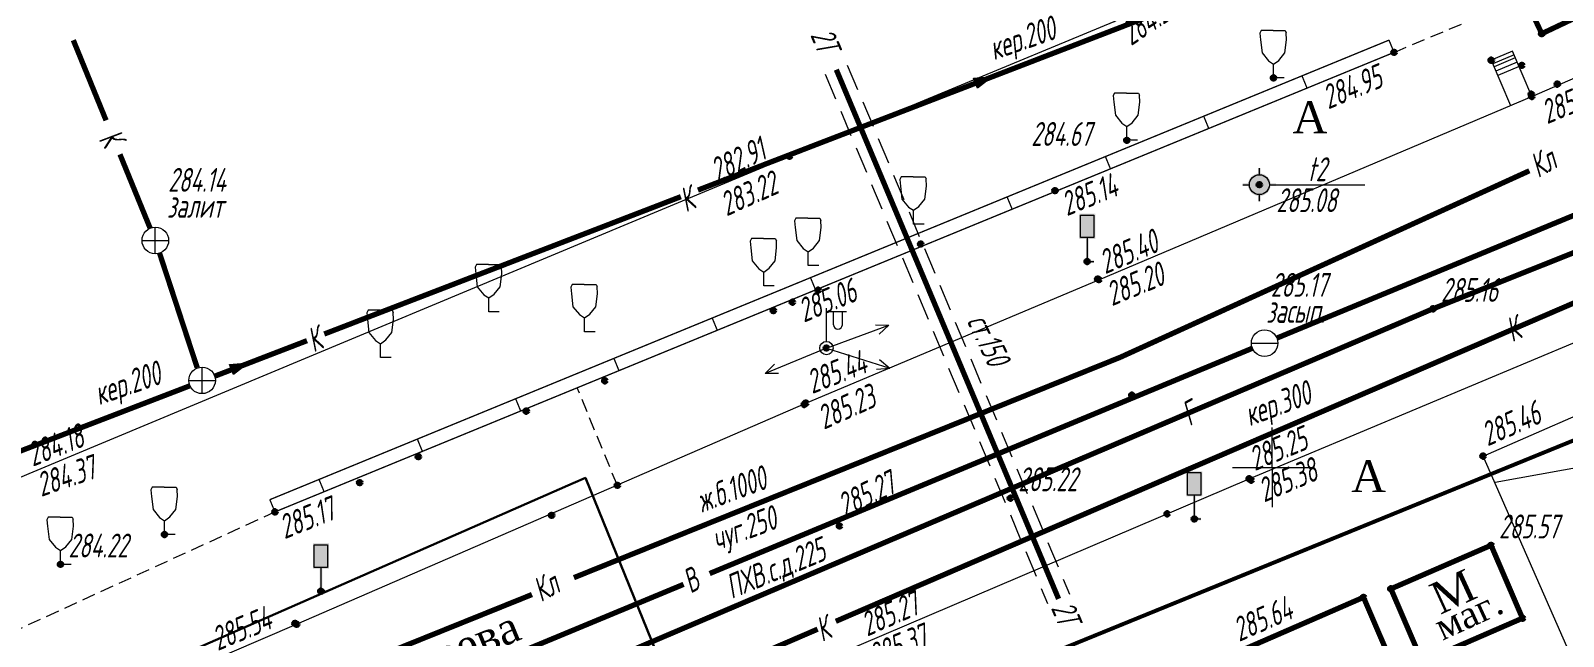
# Model space of a CAD drawing. Header units: metres. Extents: x 0 to 3282, y 0 to 1671.
# Drawn here: x 1791.8 to 1849.5, y 1539.1 to 1561.9 of the extents above; entities that cross this region are included whole.
import ezdxf

# ---------------------------------------------------------------- set-up
doc = ezdxf.new("R2010")
doc.units = ezdxf.units.M
doc.set_wipeout_variables(frame=1)
for name, pattern in [('COMMUN', [6, 5, -1]), ('DASHED', [0.75, 0.5, -0.25]), ('DASHEDX2', [1.5, 1, -0.5])]:
    doc.linetypes.add(name, pattern=pattern)
for name, color, linetype, lineweight, transparency in [('51361400', 7, 'Continuous', 18, 0.65), ('51361800', 7, 'Continuous', 18, 0.65), ('51472300', 7, 'Continuous', 18, 0.65), ('71133200', 7, 'Continuous', 18, 0.65), ('82221000', 7, 'Continuous', 18, 0.65), ('Commun', 7, 'Continuous', 18, 0.65), ('ELE_SKLAD', 7, 'Continuous', 18, 0.65), ('GEO_POINTS', 7, 'Continuous', 18, 0.65), ('Grid', 7, 'Continuous', 18, 0.65), ('Otm', 7, 'Continuous', 18, 0.65), ('R_Поверхность10_CNT-MIN', 7, 'Continuous', 18, 0.65), ('Sit', 7, 'Continuous', 18, 0.65), ('Text', 7, 'Continuous', 18, 0.65), ('Text_com', 7, 'Continuous', 18, 0.65), ('Us_znak', 7, 'Continuous', 18, 0.65), ('Us_znak_fon', 7, 'Continuous', 18, 0.65)]:
    doc.layers.add(name, color=color, linetype=linetype, lineweight=lineweight, transparency=transparency)
doc.styles.add('eskd', font='ESKD1.shx', dxfattribs={"width": 1.2, "oblique": 15})
doc.styles.get("Standard").update_dxf_attribs({"font": 'GOST_0.TTF', "oblique": 15})
doc.styles.add('style1', font='times.ttf', dxfattribs={"height": 1})
doc.linetypes.add('KABELww_500', pattern='A,0.0001,-0.4,[131,ltypeshp.shx,S=0.4,R=90,X=0.4,Y=-0.4],0.2,[131,ltypeshp.shx,S=0.2,R=90,X=0.4,Y=-0.2],3.6,[131,ltypeshp.shx,S=0.2,R=-90,X=-0.4,Y=0.2],0.2,[131,ltypeshp.shx,S=0.4,R=-90,X=-0.4,Y=0.4],-0.8,4,-0.4', length=9.6001)
doc.linetypes.add('ПОДЗ_ЛИНИИ_СВЯЗИ', pattern='A,4.8,-0.2,[133,ltypeshp.shx,S=0.2,R=0,X=-0.2,Y=0],-0.2,4.8,-2', length=12)

# ---------------------------------------------------------------- blocks, each defined once
blk = doc.blocks.new('51472300')
for p, q in [((0, 0.5), (0, 3)), ((0, 2.75), (1.5, 2.75)), ((0.54, 1.74), (0.54, 2.75)), ((1.2, 1.74), (1.2, 2.75))]:
    blk.add_line(p, q)
at = {"color": 7}
for radius in [0.5, 0.05]:
    blk.add_circle((0, 0), radius, dxfattribs=at)
blk.add_arc((0.87, 1.75), 0.331, 182.1567, 357.8433)
at = {"oblique": 15}
blk.add_attdef('Z', (1.02, -1.37), '', height=2, dxfattribs=at)
blk = doc.blocks.new('71133200')
for p, q in [((-0.924145, 3.560442), (-1.024145, 3.360442)), ((-0.024145, 3.560442), (-0.924145, 3.560442)), ((-0.024145, 3.560442), (0.875855, 3.560442)), ((0.875855, 3.560442), (0.958164, 3.395824)), ((-1.024145, 3.360442), (-0.977382, 2.864397)), ((-0.977382, 2.864397), (-0.861899, 1.88241)), ((0.861899, 1.88241), (0.975974, 2.864397)), ((0.975974, 2.864397), (0.958164, 3.395824)), ((-0.861899, 1.88241), (-0.374616, 1.28565)), ((-0.374616, 1.28565), (0, 1.039723)), ((0, 1.039723), (0.401375, 1.321765)), ((0.401375, 1.321765), (0.861899, 1.88241)), ((0, 0), (0, 1.039723)), ((0.8, 0), (0, 0))]:
    blk.add_line(p, q)
at = {"style": 'eskd', "oblique": 14.99997778}
blk.add_attdef('Z', (1.873004, -0.239356), '', height=2, dxfattribs=at)
blk = doc.blocks.new('*U79')
at = {"layer": '82221000', "ltscale": 0.5, "flags": 128}
blk.add_lwpolyline([(5192212.274, 4969148.786, 0.05, 0.05, 0), (5192254.396, 4969166.096, 0, 0, 0)], format="xyseb", dxfattribs=at)
blk.add_lwpolyline([(5192212.274, 4969148.786, 0.05, 0.05, 0), (5192254.396, 4969166.096, 0, 0, 0)], format="xyseb", dxfattribs=at)
at = {"layer": '82221000', "ltscale": 0.5, "const_width": 0.05}
blk.add_lwpolyline([(5192212.464, 4969148.324), (5192254.586, 4969165.634)], dxfattribs=at)
at = {"layer": '82221000', "linetype": 'Continuous', "ltscale": 0.5, "const_width": 0.05}
for points in [[(5192251.312, 4969164.288), (5192251.122, 4969164.751)], [(5192247.612, 4969162.768), (5192247.422, 4969163.23)], [(5192243.912, 4969161.247), (5192243.722, 4969161.71)], [(5192240.213, 4969159.727), (5192240.022, 4969160.189)], [(5192236.513, 4969158.206), (5192236.323, 4969158.669)], [(5192232.813, 4969156.686), (5192232.623, 4969157.148)], [(5192229.113, 4969155.166), (5192228.923, 4969155.628)], [(5192225.413, 4969153.645), (5192225.223, 4969154.108)], [(5192221.714, 4969152.125), (5192221.524, 4969152.587)], [(5192218.014, 4969150.604), (5192217.824, 4969151.067)], [(5192214.314, 4969149.084), (5192214.124, 4969149.546)]]:
    blk.add_lwpolyline(points, dxfattribs=at)
blk = doc.blocks.new('51361400a')
at = {"style": 'eskd', "oblique": 15}
for tag, p in [('Z', (1.72, 1.4)), ('Z1', (1.72, -1)), ('Z2', (1.72, -3.4))]:
    blk.add_attdef(tag, p, '', height=2, dxfattribs=at)
at = {"color": 7}
blk.add_wipeout([(-0.1, 1), (-0.29, 0.96), (-0.47, 0.89), (-0.64, 0.78), (-0.78, 0.64), (-0.89, 0.47), (-0.96, 0.29), (-1, 0.1), (-1, -0.1), (-0.96, -0.29), (-0.89, -0.47), (-0.78, -0.64), (-0.64, -0.78), (-0.47, -0.89), (-0.29, -0.96), (-0.1, -1), (0.1, -1), (0.29, -0.96), (0.47, -0.89), (0.64, -0.78), (0.78, -0.64), (0.89, -0.47), (0.96, -0.29), (1, -0.1), (1, 0.1), (0.96, 0.29), (0.89, 0.47), (0.78, 0.64), (0.64, 0.78), (0.47, 0.89), (0.29, 0.96), (0.1, 1)], dxfattribs=at)
blk.add_line((-1, 0), (1, 0))
blk.add_circle((0, 0), 1)
blk = doc.blocks.new('51361800a')
at = {"style": 'eskd', "oblique": 15}
for tag, p in [('Z', (1.72, 1.4)), ('Z1', (1.72, -1)), ('Z2', (1.72, -3.4))]:
    blk.add_attdef(tag, p, '', height=2, dxfattribs=at)
at = {"color": 7}
blk.add_wipeout([(-0.1, 1), (-0.29, 0.96), (-0.47, 0.89), (-0.64, 0.78), (-0.78, 0.64), (-0.89, 0.47), (-0.96, 0.29), (-1, 0.1), (-1, -0.1), (-0.96, -0.29), (-0.89, -0.47), (-0.78, -0.64), (-0.64, -0.78), (-0.47, -0.89), (-0.29, -0.96), (-0.1, -1), (0.1, -1), (0.29, -0.96), (0.47, -0.89), (0.64, -0.78), (0.78, -0.64), (0.89, -0.47), (0.96, -0.29), (1, -0.1), (1, 0.1), (0.96, 0.29), (0.89, 0.47), (0.78, 0.64), (0.64, 0.78), (0.47, 0.89), (0.29, 0.96), (0.1, 1)], dxfattribs=at)
for p, q in [((-1, 0), (1, 0)), ((0, -1), (0, 1))]:
    blk.add_line(p, q)
blk.add_circle((0, 0), 1)
blk = doc.blocks.new('GRID')
at = {"layer": 'Grid', "color": 104}
blk.add_line((-1.5, 0), (1.5, 0), dxfattribs=at)
for points in [[(0, 0), (0, 1.5)], [(0, 0), (0, -1.5)]]:
    blk.add_lwpolyline(points, dxfattribs=at)
blk = doc.blocks.new('ZNAK')
at = {"layer": 'Us_znak_fon', "true_color": 0xffffff}
blk.add_hatch(color=7, dxfattribs=at).paths.add_polyline_path([(0.3, 1.8), (-0.3, 1.8), (-0.3, 0.85), (-0.05, 0.85), (-0.05, -0.05), (0.25, -0.05), (0.25, 0.05), (0.05, 0.05), (0.05, 0.85), (0.3, 0.85)])
at = {"layer": 'Us_znak', "color": 0, "linetype": 'Continuous', "lineweight": -2, "ltscale": 10}
blk.add_lwpolyline([(-0.25, 1.75), (0.25, 1.75), (0.25, 0.9), (-0.25, 0.9)], close=True, dxfattribs=at)
at = {"layer": 'Us_znak', "linetype": 'DASHEDX2', "ltscale": 10}
blk.add_lwpolyline([(0, 0.9), (0, 0), (0.25, 0)], dxfattribs=at)
blk = doc.blocks.new('NAPR')
at = {"layer": 'Us_znak', "color": 0, "linetype": 'Continuous', "lineweight": -2}
for p in [(-0.191, 2.038), (0.189, 2.037)]:
    blk.add_line(p, (0, 2.5), dxfattribs=at)
blk.add_lwpolyline([(0, 0), (0, 2.5)], dxfattribs=at)
blk = doc.blocks.new('A$C52264BE2')
at = {"layer": 'Sit'}
h = blk.add_hatch(color=32, dxfattribs=at)
h.dxf.hatch_style = 1
h.paths.add_polyline_path([(0, 0.374), (0.714, 0.443), (0.15, 0)])
at = {"layer": 'Sit', "color": 32, "elevation": 285.308}
blk.add_lwpolyline([(0, 0.374), (0.714, 0.443), (0.15, 0), (0, 0.374)], dxfattribs=at)
blk = doc.blocks.new('POINT')
at = {"layer": 'Us_znak', "linetype": 'Continuous', "lineweight": -2}
h = blk.add_hatch(color=0, dxfattribs=at)
edge = h.paths.add_edge_path()
edge.add_arc((0, 0), 0.05, 0, 360)
at = {"layer": 'Us_znak_fon', "linetype": 'Continuous', "true_color": 0xffffff}
blk.add_hatch(color=7, dxfattribs=at).paths.add_polyline_path([(-0.422, 0.05, -0.346708), (-0.05, 0.422), (-0.05, 0.625), (0.05, 0.625), (0.05, 0.422, -0.346708), (0.422, 0.05), (0.625, 0.05), (0.625, -0.05), (0.422, -0.05, -0.346708), (0.05, -0.422), (0.05, -0.625), (-0.05, -0.625), (-0.05, -0.422, -0.346708), (-0.422, -0.05), (-0.625, -0.05), (-0.625, 0.05)])
at = {"layer": 'Us_znak', "color": 0, "linetype": 'Continuous', "lineweight": -2}
for p, q in [((0, 0.375), (0, 0.625)), ((-0.625, 0), (-0.375, 0)), ((0.375, 0), (0.625, 0)), ((0, -0.625), (0, -0.375))]:
    blk.add_line(p, q, dxfattribs=at)
for radius in [0.375, 0.05]:
    blk.add_circle((0, 0), radius, dxfattribs=at)

msp = doc.modelspace()

# ---------------------------------------------------------------- linework, layer by layer
at = {"color": 192, "linetype": 'ПОДЗ_ЛИНИИ_СВЯЗИ', "lineweight": 60, "ltscale": 0.4, "const_width": 0.15, "elevation": 285.573, "flags": 128}
msp.add_lwpolyline([(1878.493, 1558.102), (1786.75, 1520.676)], dxfattribs=at)
at = {"layer": 'Commun', "color": 32, "linetype": 'COMMUN', "ltscale": 0.7, "const_width": 0.2, "flags": 128}
for points in [[(1816.944, 1555.868), (1845.469, 1566.864)], [(1802.879, 1550.447), (1816.303, 1555.621)], [(1798.757, 1548.858), (1802.23, 1550.197)], [(1783.521, 1542.986), (1797.824, 1548.498)]]:
    msp.add_lwpolyline(points, dxfattribs=at)
at = {"layer": 'Commun', "color": 4, "linetype": 'COMMUN', "ltscale": 0.7, "const_width": 0.2, "flags": 128}
for points, elevation in [([(1881.85, 1566.264), (1844.615, 1551.399)], 287.906), ([(1802.646, 1533.495), (1844.615, 1551.399)], 285.22)]:
    msp.add_lwpolyline(points, dxfattribs=dict(at, elevation=elevation))
at = {"layer": 'Commun', "color": 106, "linetype": 'COMMUN', "ltscale": 0.7, "const_width": 0.2, "elevation": 285.881, "flags": 128}
for points in [[(1838.736, 1550.294), (1872.29, 1564.176)], [(1817.386, 1541.425), (1837.813, 1549.911)], [(1789.648, 1529.902), (1816.404, 1541.017)]]:
    msp.add_lwpolyline(points, dxfattribs=at)
at = {"layer": 'Commun', "color": 32, "linetype": 'COMMUN', "ltscale": 0.7, "const_width": 0.2, "flags": 128}
for points, elevation in [([(1794.667, 1558.495), (1793.434, 1561.516)], 284.138), ([(1796.326, 1554.432), (1795.189, 1557.216)], 284.138), ([(1822.135, 1539.625), (1862.139, 1556.894)], 285.308), ([(1796.679, 1553.495), (1798.097, 1549.18)], 284.138), ([(1805.65, 1532.508), (1821.45, 1539.329)], 285.308)]:
    msp.add_lwpolyline(points, dxfattribs=dict(at, elevation=elevation))
at = {"layer": 'Commun', "color": 5, "linetype": 'COMMUN', "ltscale": 0.7, "const_width": 0.2, "elevation": 283.988, "flags": 128}
msp.add_lwpolyline([(1822.153, 1560.405), (1830.519, 1540.47)], dxfattribs=at)
msp.add_lwpolyline([(1822.153, 1560.405), (1830.519, 1540.47)], dxfattribs=at)
at = {"layer": 'Commun', "color": 5, "linetype": 'DASHED', "ltscale": 2, "elevation": 283.988, "flags": 128}
for points in [[(1822.567, 1560.58), (1830.934, 1540.645)], [(1821.738, 1560.231), (1830.104, 1540.296)]]:
    msp.add_lwpolyline(points, dxfattribs=at)
at = {"layer": 'Commun', "color": 1, "linetype": 'KABELww_500', "lineweight": 30, "flags": 128}
msp.add_lwpolyline([(1756.421, 1547.143), (1766.489, 1525.258), (1791.183, 1535.572), (1812.243, 1544.827), (1812.712, 1545.028), (1817.85, 1532.379), (1823.453, 1520.184)], dxfattribs=at)
at = {"layer": 'GEO_POINTS', "lineweight": 60}
for centre in [(1848.706, 1561.761, 284.759), (1843.145, 1561.056, 284.95), (1846.804, 1560.76, 284.877), (1847.955, 1560.568, 284.96), (1838.608, 1560.095, 284.575), (1848.312, 1559.479, 285.269), (1848.327, 1559.397, 285.103), (1849.289, 1559.862, 285.096), (1833.088, 1557.746, 284.666), (1820.39, 1557.143, 282.909), (1830.384, 1555.848, 285.136), (1838.077, 1556.073, 285.075), (1796.516, 1553.966, 284.138), (1825.33, 1553.838, 285.032), (1831.596, 1553.178, 285.114), (1831.991, 1552.515, 285.397), (1832.034, 1552.493, 285.196), (1821.474, 1552.1, 285.049), (1819.783, 1551.331, 285.078), (1820.5, 1551.648, 285.063), (1844.615, 1551.399, 285.156), (1838.271, 1550.102, 285.169), (1821.781, 1549.919, 285.125), (1813.439, 1548.687, 284.208), (1820.947, 1547.794, 285.233), (1821.004, 1547.845, 285.435), (1833.275, 1548.143, 285.197), (1810.482, 1547.543, 284.163), (1806.423, 1545.825, 284.046), (1846.495, 1545.849, 285.456), (1837.692, 1544.995, 285.252), (1837.767, 1544.943, 285.375), (1804.213, 1544.849, 284.038), (1813.912, 1544.746, 285.319), (1801.023, 1543.746, 285.167), (1828.703, 1544.264, 285.22), (1811.435, 1543.619, 285.295), (1822.272, 1543.214, 285.274), (1834.607, 1543.675, 285.268), (1835.626, 1543.479, 285.366), (1796.865, 1542.895, 283.815), (1846.798, 1542.488, 285.571), (1792.951, 1541.771, 284.223), (1843.027, 1540.848, 285.612), (1802.753, 1540.757, 285.284), (1841.996, 1540.529, 285.599), (1847.979, 1539.741, 285.67), (1801.78, 1539.546, 285.542), (1801.839, 1539.512, 285.335)]:
    msp.add_circle(centre, 0.06, dxfattribs=at)
at = {"layer": 'R_Поверхность10_CNT-MIN', "color": 32, "elevation": 285.5, "flags": 128}
for points in [[(1853, 1545.941), (1846.956, 1544.858)], [(1846.956, 1544.858), (1846.932, 1544.854)]]:
    msp.add_lwpolyline(points, dxfattribs=at)
at = {"layer": 'Sit', "flags": 128}
for points, elevation in [([(1761.636, 1540.058), (1764.443, 1533.618), (1785.083, 1542.349), (1791.768, 1545.195), (1820.39, 1557.143), (1832.605, 1562.224), (1842.791, 1568.457)], 282.899), ([(1759.231, 1521.366), (1770.496, 1526.075), (1785.335, 1532.427), (1801.839, 1539.512), (1821.004, 1547.845), (1832.034, 1552.493), (1848.327, 1559.397), (1856.431, 1562.919)], 285.93), ([(1847.664, 1560.961), (1846.863, 1560.622)], 284.877), ([(1847.709, 1560.854), (1846.908, 1560.514)], 284.877), ([(1847.777, 1560.694), (1846.976, 1560.355)], 284.877), ([(1847.849, 1560.525), (1847.048, 1560.185)], 284.877), ([(1838.702, 1556.073), (1842.047, 1556.073)], 285.075), ([(1748.588, 1507.007), (1761.672, 1512.498), (1776.447, 1518.785), (1793.36, 1525.985), (1813.324, 1534.569), (1823.102, 1538.767), (1837.692, 1544.995), (1852.354, 1551.147), (1858.081, 1553.55)], 286.018), ([(1850.654, 1536.393), (1846.495, 1545.849), (1852.005, 1548.256), (1856.111, 1538.703), (1850.654, 1536.393), (1844.985, 1533.9), (1831.454, 1528.061)], 285.871)]:
    msp.add_lwpolyline(points, dxfattribs=dict(at, elevation=elevation))
at = {"layer": 'Sit', "const_width": 0.2, "flags": 128}
for points, elevation in [([(1850.966, 1562.832), (1848.706, 1561.761), (1846.527, 1566.386), (1848.787, 1567.457)], 284.817), ([(1843.027, 1540.848), (1846.798, 1542.488), (1847.979, 1539.741), (1844.207, 1538.101)], 285.612)]:
    msp.add_lwpolyline(points, close=True, dxfattribs=dict(at, elevation=elevation))
at = {"layer": 'Sit', "linetype": 'DASHED', "flags": 128}
for points, elevation in [([(1843.145, 1561.056), (1845.679, 1562.123)], 284.877), ([(1813.912, 1544.746), (1812.401, 1548.422)], 285.319), ([(1789.02, 1538.251), (1801.023, 1543.746)], 285.188)]:
    msp.add_lwpolyline(points, dxfattribs=dict(at, elevation=elevation))
at = {"layer": 'Sit', "flags": 128}
for points, const_width, elevation in [([(1843.145, 1561.056), (1842.954, 1561.523)], 0.05, 284.877), ([(1800.828, 1544.216), (1801.023, 1543.746)], 0.05, 285.167), ([(1839.344, 1533.85), (1839.344, 1533.85), (1843.995, 1535.867), (1841.996, 1540.529), (1837.326, 1538.493), (1839.344, 1533.85)], 0.2, 285.654)]:
    msp.add_lwpolyline(points, dxfattribs=dict(at, const_width=const_width, elevation=elevation))
at = {"layer": 'Sit', "elevation": 284.877, "flags": 128}
msp.add_lwpolyline([(1846.804, 1560.76), (1847.526, 1559.058), (1848.327, 1559.397), (1847.605, 1561.099)], close=True, dxfattribs=at)
at = {"layer": 'Sit', "linetype": 'COMMUN', "ltscale": 0.7, "const_width": 0.2, "elevation": 284.965, "flags": 128}
for points in [[(1848.239, 1556.596), (1832.839, 1549.57), (1812.277, 1541.27)], [(1810.698, 1540.633), (1795.608, 1534.543), (1780.975, 1528.185)]]:
    msp.add_lwpolyline(points, dxfattribs=at)

# ---------------------------------------------------------------- block references
at = {"layer": '51472300', "color": 7, "xscale": 0.5, "yscale": 0.5, "zscale": 0.5}
msp.add_blockref('51472300', (1821.781, 1549.919, 285.125), dxfattribs=at)
at = {"layer": '71133200', "color": 7, "xscale": 0.5, "yscale": 0.5, "zscale": 0.5}
for p in [(1838.608, 1560.095, 284.575), (1833.088, 1557.746, 284.666), (1825.055, 1554.589, 285.032), (1821.093, 1553.025, 285.049), (1819.419, 1552.263, 285.078), (1809.069, 1551.285, 284.163), (1812.671, 1550.534, 284.208), (1804.993, 1549.561, 284.046), (1796.865, 1542.895, 283.815), (1792.951, 1541.771, 284.223)]:
    msp.add_blockref('71133200', p, dxfattribs=at)
at = {"layer": '82221000', "color": 7}
msp.add_blockref('*U79', (-5190411.441, -4967604.578), dxfattribs=at)
at = {"layer": 'Grid', "color": 7, "linetype": 'Continuous'}
msp.add_blockref('GRID', (1838.559, 1545.422), dxfattribs=at)
at = {"layer": 'Sit', "color": 7, "rotation": 359.8166648775302}
for p in [(1827.312, 1559.707, -285.308), (1799.315, 1548.922, -285.308)]:
    msp.add_blockref('A$C52264BE2', p, dxfattribs=at)
at = {"layer": 'Sit', "color": 7, "linetype": 'Continuous'}
for name, p in [('POINT', (1838.077, 1556.073, 285.075)), ('ZNAK', (1831.596, 1553.178, 285.114)), ('ZNAK', (1835.626, 1543.479, 285.366)), ('ZNAK', (1802.753, 1540.757, 285.284))]:
    msp.add_blockref(name, p, dxfattribs=at)
at = {"layer": 'Sit', "color": 7, "linetype": 'Continuous', "xscale": -1}
for rotation in [290.0426047889819, 252.4359213880177]:
    msp.add_blockref('NAPR', (1821.781, 1549.919, 285.125), dxfattribs=dict(at, rotation=rotation))
at = {"layer": 'Sit', "color": 7, "linetype": 'Continuous', "rotation": 112.6325492434472}
msp.add_blockref('NAPR', (1821.781, 1549.919, 285.125), dxfattribs=at)

# ---------------------------------------------------------------- texts
at = {"layer": 'ELE_SKLAD', "oblique": 13, "width": 0.8}
msp.add_text('t2', height=0.9, dxfattribs=at).set_placement((1839.903, 1556.204, -9.339))
at = {"layer": 'Otm', "oblique": 13, "width": 0.8}
for s, rotation, p in [('284.22', 33.8219, (1833.247, 1561.284, 284.225)), ('284.95', 22.4082, (1840.67, 1558.902, 284.95)), ('285.10', 22.36078, (1848.907, 1558.345, 285.103)), ('282.91', 25.71877, (1817.674, 1556.15)), ('283.22', 24.12865, (1818.021, 1554.87)), ('285.14', 21.78791, (1830.83, 1554.881, 285.136)), ('285.40', 22.96499, (1832.271, 1552.692, 285.397)), ('285.20', 22.34762, (1832.528, 1551.491, 285.196)), ('285.06', 22.34057, (1820.93, 1550.868, 285.063)), ('285.44', 21.40439, (1821.241, 1548.18, 285.435)), ('285.23', 24.14741, (1821.682, 1546.833, 285.233)), ('285.46', 23.60211, (1846.666, 1546.207, 285.456)), ('284.18', 21.59821, (1791.903, 1545.441, 284.179)), ('285.25', 22.76178, (1837.904, 1545.277, 285.252)), ('284.37', 18.87532, (1792.225, 1544.309, 284.368)), ('285.38', 22.76178, (1838.252, 1544.095, 285.375)), ('285.27', 26.06191, (1822.467, 1543.525, 285.274)), ('285.17', 21.48279, (1801.387, 1542.714, 285.167)), ('285.27', 23.56066, (1823.313, 1539.043, 285.269)), ('285.64', 23.55366, (1837.316, 1538.845, 285.639)), ('285.54', 22.47559, (1798.868, 1538.502, 285.542)), ('285.37', 21.84421, (1823.595, 1537.87, 285.367))]:
    msp.add_text(s, height=0.9, rotation=rotation, dxfattribs=at).set_placement(p)
for s, p in [('284.67', (1829.488, 1557.533, 284.666)), ('284.14', (1797.003, 1555.804, 284.138)), ('285.08', (1838.719, 1555.038, 285.93)), ('285.16', (1844.915, 1551.659, 285.156)), ('285.22', (1829.003, 1544.524, 285.22)), ('285.57', (1847.098, 1542.748, 285.571)), ('284.22', (1793.251, 1542.031, 284.223))]:
    msp.add_text(s, height=0.9, dxfattribs=at).set_placement(p)
at = {"layer": 'Text', "style": 'style1'}
for p in [(1839.328, 1558.011), (1841.533, 1544.491, 286.008)]:
    msp.add_text('А', height=1.2, dxfattribs=at).set_placement(p)
at = {"layer": 'Text', "color": 7, "style": 'style1'}
for s, height, p in [('М', 1.2, (1844.886, 1539.866)), ('маг.', 1, (1844.966, 1538.889))]:
    msp.add_text(s, height=height, rotation=24.64922, dxfattribs=at).set_placement(p)
at = {"layer": 'Text', "style": 'style1'}
msp.add_text('ул. Рылеева', height=1.2, rotation=22.43998, dxfattribs=at).set_placement((1801.941, 1535.49, 285.881))
at = {"layer": 'Text_com', "oblique": 13, "width": 0.8}
for s, rotation, p in [('кер.200', 18.97231, (1828.084, 1560.755)), ('2Т', 292.80267, (1821.164, 1561.713, 566.887)), ('К', 303.76784, (1794.361, 1557.786, 567.037)), ('Кл', 29.41067, (1848.57, 1556.309, 282.899)), ('К', 24.3112, (1816.492, 1555.02, 282.899)), ('К', 24.3112, (1802.474, 1549.742)), ('ст.150', 295.26957, (1827.05, 1550.939, 1139.197)), ('К', 24.3112, (1847.587, 1550.131)), ('кер.200', 18.97231, (1794.401, 1547.759)), ('кер.300', 20.39527, (1837.709, 1546.965, 1138.624)), ('Г', 29.25629, (1835.448, 1546.964, 282.238)), ('ж.б.1000', 20.39527, (1817.094, 1543.709, 1139.197)), ('чуг.250', 20.39527, (1817.656, 1542.274, 1139.197)), ('ПХВ.с.д.225', 22.55685, (1818.213, 1540.454, 856.215)), ('В', 29.25629, (1816.669, 1540.657, 282.899)), ('Кл', 29.41067, (1811.04, 1540.327, 282.899)), ('К', 24.3112, (1821.614, 1538.838)), ('2Т', 292.80267, (1830.221, 1540.132, 566.887))]:
    msp.add_text(s, height=0.9, rotation=rotation, dxfattribs=at).set_placement(p)
for s, p in [('залит', (1796.958, 1554.825, 568.171)), ('285.17', (1838.507, 1551.849, 285.169)), ('засып.', (1838.331, 1550.867, 285.169))]:
    msp.add_text(s, height=0.9, dxfattribs=at).set_placement(p)

# ---------------------------------------------------------------- next in the draw order: block references
at = {"layer": '51361400', "color": 7, "xscale": 0.5, "yscale": 0.5, "zscale": 0.5}
msp.add_blockref('51361400a', (1838.274, 1550.104, 285.169), dxfattribs=at)
at = {"layer": '51361800', "color": 7, "xscale": 0.5, "yscale": 0.5, "zscale": 0.5}
for p in [(1796.521, 1553.971, 284.138), (1798.281, 1548.701, 284.138)]:
    msp.add_blockref('51361800a', p, dxfattribs=at)

doc.saveas('drawing.dxf')
